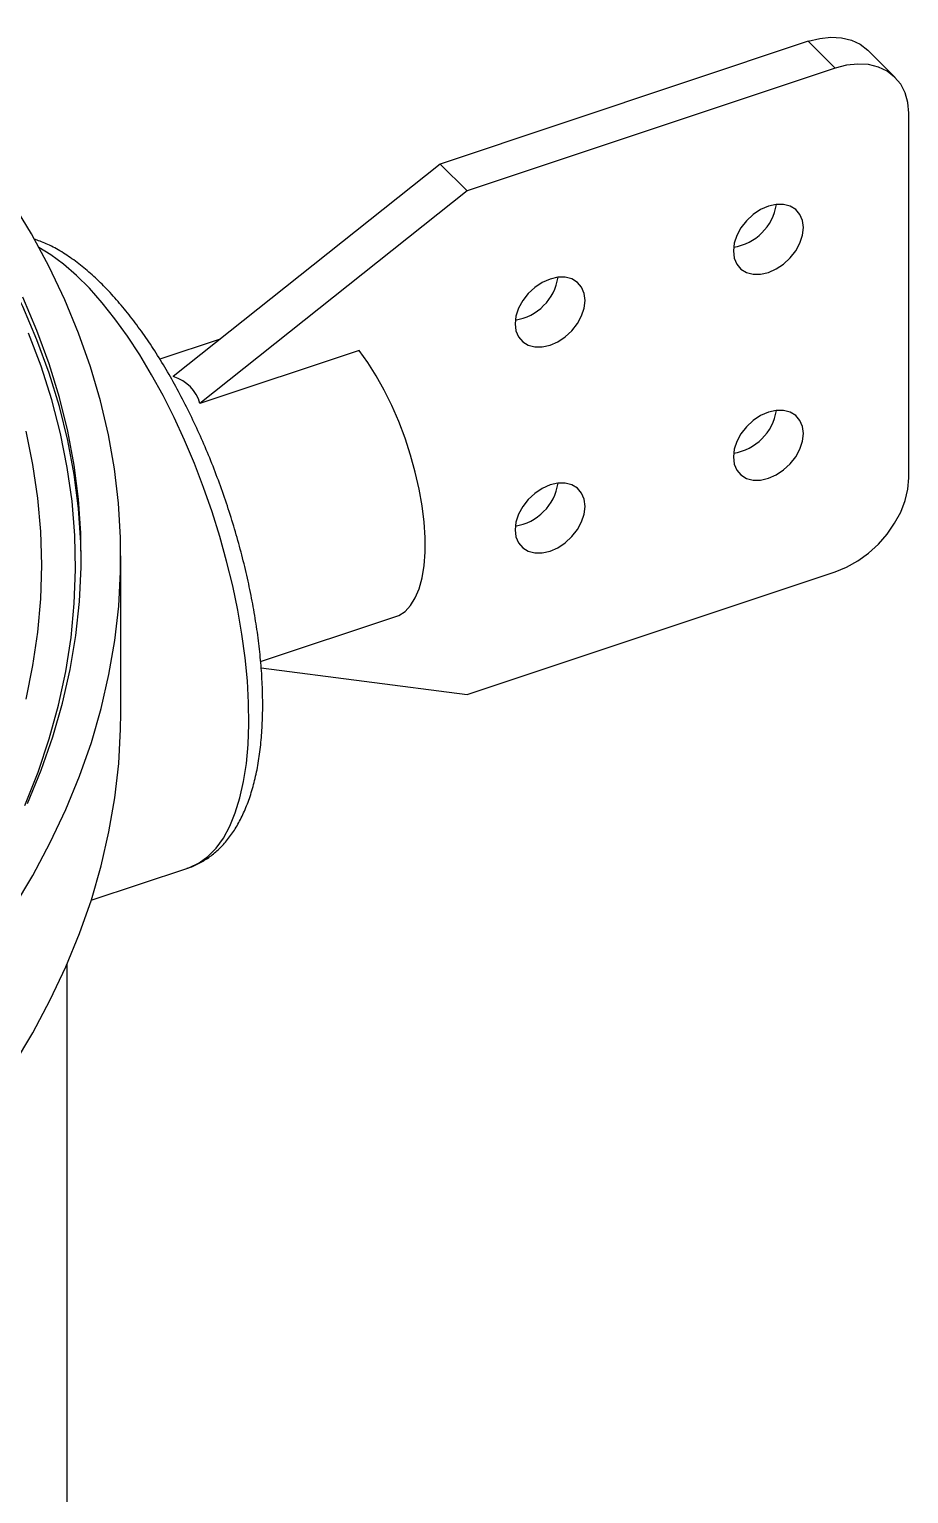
# Model space of a CAD drawing. Header units: millimetres. Extents: x 107291 to 113922, y -130611 to -125922.
# Drawn here: x 112045.9 to 112170.1, y -128780.9 to -128574.3 of the extents above; entities that cross this region are included whole.
import ezdxf

# ---------------------------------------------------------------- set-up
doc = ezdxf.new("R2010")
doc.units = ezdxf.units.MM
doc.header["$LTSCALE"] = 13
doc.layers.add('几何体', color=7, linetype='Continuous')

msp = doc.modelspace()

# ---------------------------------------------------------------- linework, layer by layer
at = {"layer": '几何体'}
for p, q in [((112155.9, -128575.95), (112103.94, -128593.27)), ((112159.7, -128579.75), (112155.9, -128575.95)), ((112168.19, -128581.06), (112164.39, -128577.26)), ((112159.7, -128579.75), (112107.74, -128597.07)), ((112170.1, -128637.56), (112170.1, -128586.08)), ((112103.94, -128593.27), (112066.21, -128623.28)), ((112107.74, -128597.07), (112103.94, -128593.27)), ((112107.74, -128597.07), (112070.01, -128627.08)), ((112072.86, -128617.99), (112064.35, -128620.82)), ((112092.48, -128619.59), (112070.01, -128627.08)), ((112058.84, -128670.79), (112058.84, -128648.58)), ((112107.74, -128668.14), (112159.7, -128650.82)), ((112078.57, -128663.5), (112097.69, -128657.13)), ((112078.65, -128664.4), (112107.74, -128668.14)), ((112054.64, -128697.19), (112068.3, -128692.64)), ((112068.24, -128692.66), (112068.3, -128692.64)), ((112051.24, -128963.53), (112051.24, -128706.22))]:
    msp.add_line(p, q, dxfattribs=at)
at = {"layer": '几何体', "flags": 128}
for points in [[(112053.23, -128649.23), (112053.17, -128646.68), (112052.84, -128641.87), (112052.23, -128637.07), (112051.34, -128632.28), (112050.17, -128627.51), (112048.71, -128622.77), (112046.98, -128618.06), (112044.98, -128613.39), (112042.7, -128608.76), (112040.15, -128604.17), (112037.33, -128599.64), (112034.25, -128595.17), (112030.9, -128590.76), (112027.3, -128586.42), (112023.45, -128582.15), (112019.35, -128577.95), (112015.45, -128574.25)], [(112155.9, -128575.95), (112157.53, -128575.53), (112159.12, -128575.36), (112160.62, -128575.44), (112162.01, -128575.78), (112163.25, -128576.37), (112164.31, -128577.19), (112164.39, -128577.26)], [(112170.1, -128586.08), (112169.97, -128584.59), (112169.59, -128583.23), (112168.96, -128582.01), (112168.11, -128580.99), (112167.05, -128580.17), (112165.81, -128579.58), (112164.42, -128579.24), (112162.92, -128579.16), (112161.33, -128579.33), (112159.7, -128579.75)], [(112043.66, -128698.27), (112046.4, -128693.68), (112048.87, -128689.05), (112051.07, -128684.38), (112053.01, -128679.66), (112054.67, -128674.91), (112056.05, -128670.13), (112057.16, -128665.33), (112057.99, -128660.5), (112058.54, -128655.67), (112058.81, -128650.82), (112058.8, -128645.98), (112058.51, -128641.13), (112057.94, -128636.3), (112057.09, -128631.48), (112055.96, -128626.67), (112054.56, -128621.89), (112052.88, -128617.15), (112050.92, -128612.43), (112048.7, -128607.76), (112046.2, -128603.13), (112043.45, -128598.55)], [(112155.24, -128602.24), (112155.11, -128601.24), (112154.74, -128600.38), (112154.15, -128599.69), (112153.37, -128599.21), (112152.43, -128598.97), (112151.38, -128598.97), (112150.28, -128599.22), (112149.18, -128599.71), (112148.13, -128600.4), (112147.19, -128601.27), (112146.41, -128602.27), (112145.82, -128603.35), (112145.45, -128604.46), (112145.33, -128605.54), (112145.45, -128606.54), (112145.82, -128607.41), (112146.41, -128608.1), (112147.19, -128608.57), (112148.13, -128608.82), (112149.18, -128608.81), (112150.28, -128608.56), (112151.38, -128608.08), (112152.43, -128607.38), (112153.37, -128606.51), (112154.15, -128605.51), (112154.74, -128604.43), (112155.11, -128603.32), (112155.24, -128602.24)], [(112068.3, -128692.64), (112068.55, -128692.55), (112069.89, -128691.9), (112071.14, -128690.99), (112072.28, -128689.82), (112073.31, -128688.4), (112074.22, -128686.74), (112075, -128684.84), (112075.66, -128682.73), (112076.18, -128680.41), (112076.56, -128677.89), (112076.81, -128675.19), (112076.92, -128672.34), (112076.88, -128669.33), (112076.7, -128666.2), (112076.39, -128662.96), (112075.93, -128659.63), (112075.35, -128656.24), (112074.63, -128652.79), (112073.78, -128649.32), (112072.81, -128645.84), (112071.72, -128642.37), (112070.53, -128638.94), (112069.23, -128635.56), (112067.84, -128632.26), (112066.36, -128629.05), (112064.8, -128625.96), (112063.18, -128623.01), (112061.5, -128620.2), (112059.76, -128617.56), (112057.99, -128615.11), (112056.2, -128612.86), (112054.39, -128610.81), (112052.57, -128608.99), (112050.76, -128607.41), (112048.96, -128606.08), (112047.26, -128605.03)], [(112124.4, -128612.52), (112124.28, -128611.52), (112123.91, -128610.65), (112123.32, -128609.97), (112122.54, -128609.49), (112121.6, -128609.24), (112120.55, -128609.25), (112119.45, -128609.5), (112118.35, -128609.98), (112117.3, -128610.68), (112116.36, -128611.55), (112115.58, -128612.55), (112114.99, -128613.63), (112114.62, -128614.74), (112114.5, -128615.82), (112114.62, -128616.82), (112114.99, -128617.68), (112115.58, -128618.37), (112116.36, -128618.85), (112117.3, -128619.09), (112118.35, -128619.09), (112119.45, -128618.84), (112120.55, -128618.35), (112121.6, -128617.66), (112122.54, -128616.79), (112123.32, -128615.79), (112123.91, -128614.71), (112124.28, -128613.6), (112124.4, -128612.52)], [(112045.67, -128683.53), (112047.58, -128678.84), (112049.22, -128674.12), (112050.58, -128669.37), (112051.67, -128664.6), (112052.47, -128659.81), (112052.98, -128655), (112053.22, -128650.19), (112053.17, -128645.37), (112052.84, -128640.56), (112052.23, -128635.76), (112051.34, -128630.97), (112050.17, -128626.21), (112048.71, -128621.47), (112046.98, -128616.76), (112044.98, -128612.08)], [(112045.29, -128683.8), (112047.15, -128679.12), (112048.73, -128674.4), (112050.03, -128669.65), (112051.06, -128664.88), (112051.8, -128660.09), (112052.26, -128655.29), (112052.43, -128650.48), (112052.33, -128645.68), (112051.94, -128640.87), (112051.27, -128636.08), (112050.32, -128631.31), (112049.08, -128626.55), (112047.57, -128621.82), (112045.78, -128617.13)], [(112097.69, -128657.13), (112098.08, -128656.98), (112098.97, -128656.41), (112099.75, -128655.59), (112100.42, -128654.51), (112100.97, -128653.21), (112101.39, -128651.68), (112101.67, -128649.95), (112101.81, -128648.05), (112101.81, -128645.99), (112101.67, -128643.81), (112101.39, -128641.52), (112100.97, -128639.16), (112100.42, -128636.76), (112099.75, -128634.35), (112098.97, -128631.96), (112098.08, -128629.61), (112097.1, -128627.34), (112096.03, -128625.18), (112094.89, -128623.15), (112093.71, -128621.28), (112092.48, -128619.59)], [(112155.24, -128631.31), (112155.11, -128630.31), (112154.74, -128629.45), (112154.15, -128628.76), (112153.37, -128628.28), (112152.43, -128628.04), (112151.38, -128628.04), (112150.28, -128628.29), (112149.18, -128628.78), (112148.13, -128629.47), (112147.19, -128630.34), (112146.41, -128631.34), (112145.82, -128632.42), (112145.45, -128633.53), (112145.33, -128634.61), (112145.45, -128635.61), (112145.82, -128636.48), (112146.41, -128637.16), (112147.19, -128637.64), (112148.13, -128637.89), (112149.18, -128637.88), (112150.28, -128637.63), (112151.38, -128637.15), (112152.43, -128636.45), (112153.37, -128635.58), (112154.15, -128634.58), (112154.74, -128633.5), (112155.11, -128632.39), (112155.24, -128631.31)], [(112045.4, -128630.98), (112046.38, -128635.69), (112047.08, -128640.41), (112047.5, -128645.14), (112047.64, -128649.88), (112047.5, -128654.62), (112047.08, -128659.35), (112046.38, -128664.07), (112045.4, -128668.78)], [(112124.4, -128641.59), (112124.28, -128640.59), (112123.91, -128639.72), (112123.32, -128639.03), (112122.54, -128638.56), (112121.6, -128638.31), (112120.55, -128638.32), (112119.45, -128638.57), (112118.35, -128639.05), (112117.3, -128639.75), (112116.36, -128640.61), (112115.58, -128641.62), (112114.99, -128642.7), (112114.62, -128643.81), (112114.5, -128644.89), (112114.62, -128645.89), (112114.99, -128646.75), (112115.58, -128647.44), (112116.36, -128647.92), (112117.3, -128648.16), (112118.35, -128648.16), (112119.45, -128647.91), (112120.55, -128647.42), (112121.6, -128646.73), (112122.54, -128645.86), (112123.32, -128644.86), (112123.91, -128643.78), (112124.28, -128642.67), (112124.4, -128641.59)], [(112159.7, -128650.82), (112161.33, -128650.16), (112162.92, -128649.27), (112164.42, -128648.18), (112165.81, -128646.92), (112167.05, -128645.51), (112168.11, -128643.98), (112168.96, -128642.39), (112169.59, -128640.76), (112169.97, -128639.14), (112170.1, -128637.56)], [(112043.66, -128720.48), (112046.4, -128715.89), (112048.87, -128711.26), (112051.07, -128706.59), (112053.01, -128701.87), (112054.67, -128697.12), (112056.05, -128692.34), (112057.16, -128687.54), (112057.99, -128682.71), (112058.54, -128677.88), (112058.81, -128673.03), (112058.84, -128670.79)]]:
    msp.add_lwpolyline(points, dxfattribs=at)
at = {"layer": '几何体'}
for centre in [(112144.25, -128597.86), (112113.42, -128608.14), (112144.25, -128626.93), (112113.42, -128637.21)]:
    msp.add_arc(centre, 7.24, 278.8058, 351.2004, dxfattribs=at)
msp.add_ellipse((112028.93, -128656.34), major_axis=(40.16, 31.15), ratio=0.310687, start_param=6.152693, end_param=6.492196, dxfattribs=at)
msp.add_open_spline([(112068.21, -128692.65), (112068.29, -128692.63), (112068.91, -128692.47), (112070, -128691.94), (112071.44, -128691.06), (112072.75, -128689.95), (112073.95, -128688.63), (112075.03, -128687.09), (112075.99, -128685.33), (112076.83, -128683.35), (112077.53, -128681.17), (112078.09, -128678.79), (112078.5, -128676.25), (112078.76, -128673.57), (112078.88, -128670.76), (112078.87, -128667.85), (112078.72, -128664.84), (112078.43, -128661.74), (112078.02, -128658.58), (112077.48, -128655.37), (112076.82, -128652.13), (112076.05, -128648.86), (112075.16, -128645.59), (112074.16, -128642.33), (112073.06, -128639.1), (112071.87, -128635.92), (112070.58, -128632.8), (112069.21, -128629.76), (112067.76, -128626.81), (112066.24, -128623.97), (112064.65, -128621.25), (112063.01, -128618.67), (112061.31, -128616.24), (112059.56, -128613.98), (112057.77, -128611.88), (112055.95, -128609.98), (112054.08, -128608.27), (112052.18, -128606.77), (112050.25, -128605.5), (112048.39, -128604.5), (112047.15, -128604.06), (112046.57, -128603.85)], degree=3, knots=[0, 0, 0, 0, 0.003497, 0.026301, 0.049065, 0.072118, 0.095791, 0.120323, 0.1458, 0.172126, 0.199048, 0.226274, 0.253554, 0.280743, 0.307802, 0.334727, 0.361529, 0.388225, 0.414833, 0.44137, 0.467852, 0.494292, 0.520703, 0.547097, 0.573483, 0.599872, 0.626272, 0.652693, 0.679147, 0.705645, 0.732204, 0.758837, 0.785563, 0.812403, 0.839378, 0.866507, 0.893803, 0.921259, 0.94882, 0.976272, 1, 1, 1, 1], dxfattribs=at)

doc.saveas('drawing.dxf')
